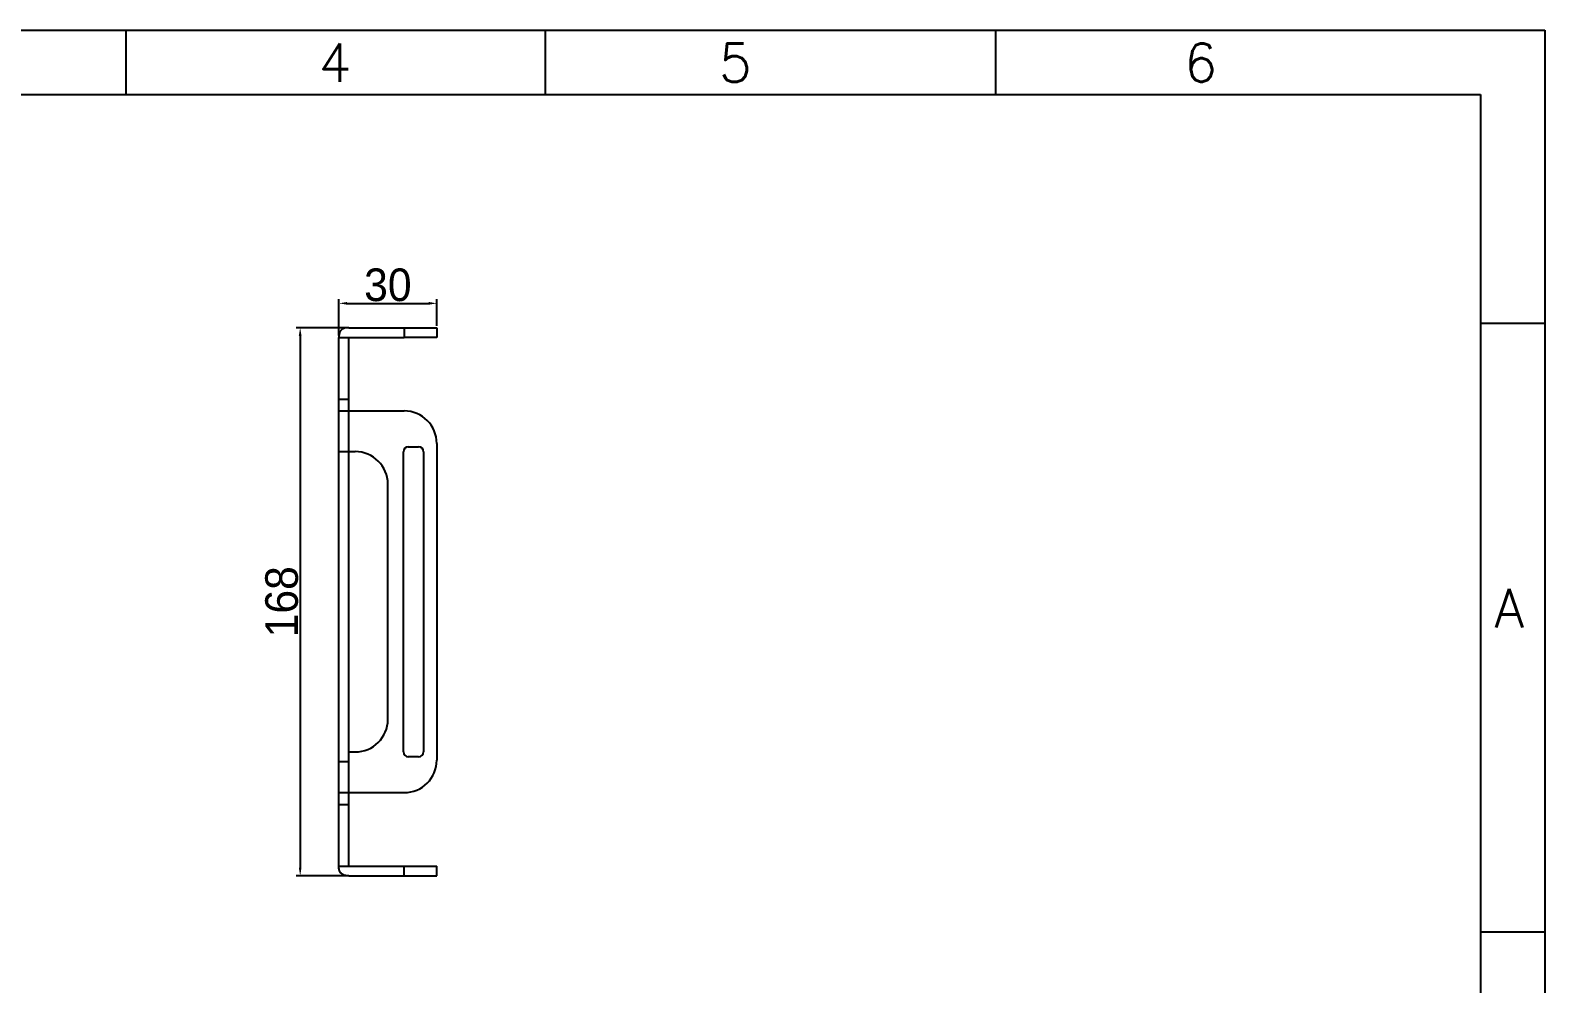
# Model space of a CAD drawing. Header units: millimetres. Extents: x 1063 to 4361, y 385 to 1055.
# Drawn here: x 2682 to 3146.1, y 762.4 to 1054.6 of the extents above; entities that cross this region are included whole.
import ezdxf
from ezdxf.enums import TextEntityAlignment as Align

# ---------------------------------------------------------------- set-up
doc = ezdxf.new("R2010")
doc.units = ezdxf.units.MM
doc.styles.add('Roman', font='romans', dxfattribs={"bigfont": 'bigfont'})
doc.styles.add('ST', font='')
doc.styles.add('文字', font='', dxfattribs={"width": 0.75, "height": 1})
doc.styles.get('ST').set_extended_font_data('PMingLiU')
doc.styles.get('文字').set_extended_font_data('SimSun')
doc.dimstyles.new('ISO-25', dxfattribs={"dimtxt": 2.5, "dimasz": 2.5, "dimexe": 1.25, "dimexo": 0.625, "dimtad": 1, "dimtxsty": '文字', "dimcen": 2.5, "dimadec": 0, "dimazin": 0, "dimtfac": 1, "dimtmove": 0, "dimatfit": 3, "dimfxl": 1, "dimarcsym": 0})

# ---------------------------------------------------------------- blocks, each defined once
blk = doc.blocks.new('*D97')
at = {"color": 0, "lineweight": -2, "transparency": 16777216}
for p, q in [((2776.61, 961.07), (2776.61, 972.17)), ((2779.11, 970.92), (2804.11, 970.92)), ((2806.61, 964.07), (2806.61, 972.17))]:
    blk.add_line(p, q, dxfattribs=at)
at = {"color": 0, "transparency": 16777216}
for points in [[(2779.11, 971.34), (2779.11, 970.5), (2776.61, 970.92)], [(2804.11, 971.34), (2804.11, 970.5), (2806.61, 970.92)]]:
    blk.add_solid(points, dxfattribs=at)
at = {"layer": 'Defpoints', "color": 0, "transparency": 16777216}
for p in [(2806.61, 970.92), (2806.61, 963.44), (2776.61, 960.44)]:
    blk.add_point(p, dxfattribs=at)
at = {"color": 0, "transparency": 16777216, "insert": (2791.61, 976.54), "char_height": 10, "attachment_point": 5, "style": 'ST'}
blk.add_mtext('30', dxfattribs=at)
blk = doc.blocks.new('*D98')
at = {"color": 0, "lineweight": -2, "transparency": 16777216}
for p, q in [((2778.82, 963.44), (2763.49, 963.44)), ((2764.74, 960.94), (2764.74, 797.94)), ((2778.98, 795.44), (2763.49, 795.44))]:
    blk.add_line(p, q, dxfattribs=at)
at = {"color": 0, "transparency": 16777216}
for points in [[(2764.32, 960.94), (2765.15, 960.94), (2764.74, 963.44)], [(2764.32, 797.94), (2765.15, 797.94), (2764.74, 795.44)]]:
    blk.add_solid(points, dxfattribs=at)
at = {"layer": 'Defpoints', "color": 0, "transparency": 16777216}
for p in [(2779.45, 963.44), (2764.74, 795.44), (2779.61, 795.44)]:
    blk.add_point(p, dxfattribs=at)
at = {"color": 0, "transparency": 16777216, "insert": (2759.11, 879.44), "char_height": 10, "attachment_point": 5, "rotation": 90, "style": 'ST'}
blk.add_mtext('168', dxfattribs=at)

msp = doc.modelspace()

# ---------------------------------------------------------------- linework, layer by layer
at = {"color": 0, "lineweight": -3}
for p, q in [((2211.35, 1054.614), (3146.109, 1054.614)), ((3146.109, 1054.614), (3146.109, 385.417)), ((2231.008, 1034.957), (3126.452, 1034.957)), ((3126.452, 1034.957), (3126.452, 405.075)), ((3126.452, 964.878), (3146.094, 964.878)), ((3126.452, 778.277), (3146.094, 778.277))]:
    msp.add_line(p, q, dxfattribs=at)
for p, q in [((2711.307, 1054.614), (2711.307, 1034.957)), ((2839.852, 1054.614), (2839.852, 1034.957)), ((2977.815, 1054.614), (2977.815, 1034.957)), ((2776.608, 960.767), (2776.605, 960.444)), ((2776.624, 961.088), (2776.608, 960.767)), ((2776.664, 961.406), (2776.624, 961.088)), ((2776.706, 961.604), (2776.664, 961.406)), ((2776.762, 961.799), (2776.706, 961.604)), ((2776.832, 961.987), (2776.762, 961.799)), ((2776.917, 962.169), (2776.832, 961.987)), ((2777.017, 962.342), (2776.917, 962.169)), ((2777.132, 962.506), (2777.017, 962.342)), ((2777.241, 962.638), (2777.132, 962.506)), ((2777.36, 962.761), (2777.241, 962.638)), ((2777.488, 962.874), (2777.36, 962.761)), ((2777.625, 962.977), (2777.488, 962.874)), ((2777.769, 963.07), (2777.625, 962.977)), ((2777.92, 963.152), (2777.769, 963.07)), ((2778.076, 963.223), (2777.92, 963.152)), ((2778.368, 963.323), (2778.076, 963.223)), ((2778.67, 963.389), (2778.368, 963.323)), ((2778.979, 963.427), (2778.67, 963.389)), ((2779.292, 963.442), (2778.979, 963.427)), ((2779.605, 963.444), (2779.292, 963.442)), ((2779.605, 963.444), (2806.605, 963.444)), ((2796.605, 963.444), (2796.605, 960.444)), ((2806.605, 963.444), (2806.605, 960.444)), ((2776.605, 798.444), (2776.605, 960.444)), ((2776.605, 960.444), (2796.605, 960.444)), ((2779.605, 937.953), (2779.605, 960.444)), ((2806.605, 960.444), (2796.605, 960.444)), ((2776.605, 941.536), (2779.605, 941.536)), ((2776.605, 937.953), (2779.605, 937.953)), ((2779.605, 820.935), (2779.605, 937.953)), ((2779.605, 937.953), (2796.605, 937.953)), ((2776.605, 925.477), (2781.605, 925.477)), ((2776.605, 925.467), (2779.605, 925.467)), ((2796.382, 833.448), (2796.382, 925.44)), ((2797.882, 926.939), (2801.014, 926.939)), ((2802.513, 925.44), (2802.513, 833.448)), ((2806.605, 927.953), (2806.605, 830.935)), ((2791.605, 843.411), (2791.605, 915.477)), ((2779.605, 833.411), (2781.605, 833.411)), ((2801.014, 831.949), (2797.882, 831.949)), ((2776.605, 830.444), (2779.605, 830.444)), ((2776.605, 820.935), (2796.605, 820.935)), ((2776.605, 817.352), (2779.605, 817.352)), ((2779.605, 798.444), (2779.605, 820.935)), ((2776.605, 798.444), (2779.605, 798.444)), ((2776.605, 798.444), (2779.605, 798.444)), ((2776.608, 798.121), (2776.605, 798.444)), ((2779.605, 798.444), (2806.605, 798.444)), ((2796.605, 795.444), (2796.605, 798.444)), ((2806.605, 795.444), (2806.605, 798.444)), ((2776.624, 797.8), (2776.608, 798.121)), ((2776.664, 797.482), (2776.624, 797.8)), ((2776.706, 797.284), (2776.664, 797.482)), ((2776.762, 797.089), (2776.706, 797.284)), ((2776.832, 796.901), (2776.762, 797.089)), ((2776.917, 796.719), (2776.832, 796.901)), ((2777.017, 796.546), (2776.917, 796.719)), ((2777.132, 796.382), (2777.017, 796.546)), ((2777.241, 796.25), (2777.132, 796.382)), ((2777.36, 796.127), (2777.241, 796.25)), ((2777.488, 796.014), (2777.36, 796.127)), ((2777.625, 795.911), (2777.488, 796.014)), ((2777.769, 795.818), (2777.625, 795.911)), ((2777.92, 795.736), (2777.769, 795.818)), ((2778.076, 795.665), (2777.92, 795.736)), ((2778.368, 795.565), (2778.076, 795.665)), ((2778.67, 795.499), (2778.368, 795.565)), ((2778.979, 795.461), (2778.67, 795.499)), ((2779.292, 795.446), (2778.979, 795.461)), ((2779.605, 795.444), (2779.292, 795.446)), ((2779.605, 795.444), (2806.605, 795.444))]:
    msp.add_line(p, q)
for centre, radius, start, end in [((2796.605, 927.953), 10, 0, 90), ((2781.605, 915.477), 10, 0, 90), ((2797.882, 925.44), 1.5, 90.00001, 179.99999), ((2801.014, 925.44), 1.5, 0.00001, 89.99999), ((2781.605, 843.411), 10, 270, 0), ((2797.882, 833.448), 1.5, 180.00001, 269.99999), ((2796.605, 830.935), 10, 270, 0), ((2801.014, 833.448), 1.5, 270.00001, 359.99999)]:
    msp.add_arc(centre, radius, start, end)

# ---------------------------------------------------------------- texts
at = {"color": 0, "lineweight": -3, "style": 'Roman'}
for s, p in [('4', (2775.417, 1038.777)), ('5', (2898.072, 1038.777)), ('6', (3040.681, 1038.777)), ('A', (3135.247, 871.578))]:
    msp.add_text(s, height=11.785, dxfattribs=at).set_placement(p, align=Align.CENTER)

# ---------------------------------------------------------------- dimensions: what is measured, and where the dimension line sits
at = {"color": 1}
dim = msp.add_linear_dim(base=(2806.605, 970.919), p1=(2776.605, 960.444), p2=(2806.605, 963.444), dimstyle='ISO-25', override={"dimtxt": 10, "dimtxsty": 'ST'}, dxfattribs=at)
dim.commit()
dim.dimension.update_dxf_attribs({"geometry": '*D97', "text_midpoint": (2791.605, 976.544)})
dim = msp.add_linear_dim(base=(2764.737, 795.444), p1=(2779.448, 963.443), p2=(2779.605, 795.444), angle=90, dimstyle='ISO-25', override={"dimtxt": 10, "dimtxsty": 'ST'}, dxfattribs=at)
dim.commit()
dim.dimension.update_dxf_attribs({"geometry": '*D98', "text_midpoint": (2759.112, 879.443)})

doc.saveas('drawing.dxf')
